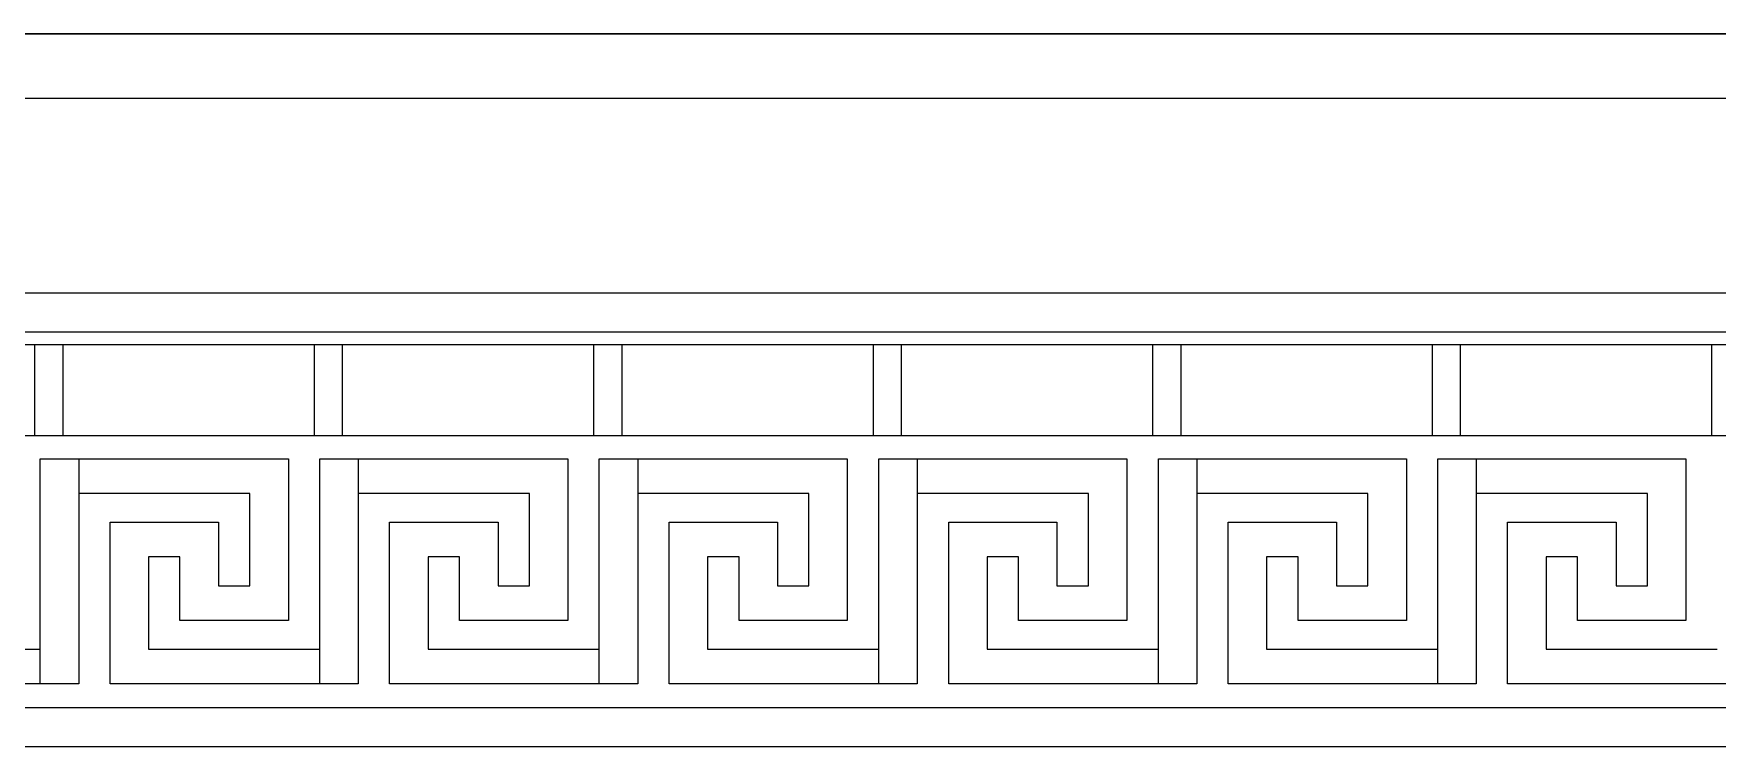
# Model space of a CAD drawing. Extents: x 1188826 to 1909461, y 608442 to 1651179.
# Drawn here: x 1668126 to 1669426, y 1033713 to 1034263 of the extents above; entities that cross this region are included whole.
import ezdxf

# ---------------------------------------------------------------- set-up
doc = ezdxf.new("R2010")
doc.units = 0
doc.header["$LTSCALE"] = 1000
doc.header["$MEASUREMENT"] = 0
doc.linetypes.add('ACAD_ISO10W100', pattern=[18.5, 12, -3, 0.5, -3])
doc.linetypes.add('DOTE', pattern=[2.42, 2, -0.2, 0.02, -0.2])
doc.layers.add('DOTE', color=19, linetype='DOTE', lineweight=9)
doc.layers.add('立面线', color=40, linetype='Continuous')

msp = doc.modelspace()

# ---------------------------------------------------------------- linework, layer by layer
at = {"layer": 'DOTE', "linetype": 'ACAD_ISO10W100', "ltscale": 100}
msp.add_line((1678232.8, 1034263.4), (1651532.8, 1034263.4), dxfattribs=at)
at = {"layer": '立面线'}
for p, q in [((1652331.5, 1034263.4), (1677432.8, 1034263.4)), ((1671834.4, 1034213.4), (1657933.5, 1034213.4)), ((1659033.7, 1034063.4), (1670733.7, 1034063.4)), ((1659063.7, 1034033.4), (1670703.7, 1034033.4)), ((1670703.7, 1034023.4), (1664888.6, 1034023.4)), ((1668126.2, 1034023.4), (1668126.2, 1033953.4)), ((1668148.2, 1033953.4), (1668148.2, 1034023.4)), ((1668342, 1034023.4), (1668342, 1033953.4)), ((1668364, 1033953.4), (1668364, 1034023.4)), ((1668557.9, 1034023.4), (1668557.9, 1033953.4)), ((1668579.9, 1033953.4), (1668579.9, 1034023.4)), ((1668773.7, 1034023.4), (1668773.7, 1033953.4)), ((1668795.7, 1033953.4), (1668795.7, 1034023.4)), ((1668989.5, 1034023.4), (1668989.5, 1033953.4)), ((1669011.5, 1033953.4), (1669011.5, 1034023.4)), ((1669205.4, 1034023.4), (1669205.4, 1033953.4)), ((1669227.4, 1033953.4), (1669227.4, 1034023.4)), ((1669421.2, 1034023.4), (1669421.2, 1033953.4)), ((1664888.6, 1033953.4), (1670681.6, 1033953.4)), ((1668130.6, 1033761.6), (1668130.6, 1033935.3)), ((1668130.6, 1033935.3), (1668322.2, 1033935.3)), ((1668160.3, 1033935.3), (1668160.3, 1033761.6)), ((1668322.2, 1033935.3), (1668322.2, 1033810.6)), ((1668346.4, 1033761.6), (1668346.4, 1033935.3)), ((1668346.4, 1033935.3), (1668538, 1033935.3)), ((1668376.1, 1033935.3), (1668376.1, 1033761.6)), ((1668538, 1033935.3), (1668538, 1033810.6)), ((1668562.3, 1033761.6), (1668562.3, 1033935.3)), ((1668562.3, 1033935.3), (1668753.8, 1033935.3)), ((1668592, 1033935.3), (1668592, 1033761.6)), ((1668753.8, 1033935.3), (1668753.8, 1033810.6)), ((1668778.1, 1033761.6), (1668778.1, 1033935.3)), ((1668778.1, 1033935.3), (1668969.7, 1033935.3)), ((1668807.8, 1033935.3), (1668807.8, 1033761.6)), ((1668969.7, 1033935.3), (1668969.7, 1033810.6)), ((1668994, 1033761.6), (1668994, 1033935.3)), ((1668994, 1033935.3), (1669185.5, 1033935.3)), ((1669023.6, 1033935.3), (1669023.6, 1033761.6)), ((1669185.5, 1033935.3), (1669185.5, 1033810.6)), ((1669209.8, 1033761.6), (1669209.8, 1033935.3)), ((1669209.8, 1033935.3), (1669401.4, 1033935.3)), ((1669239.5, 1033935.3), (1669239.5, 1033761.6)), ((1669401.4, 1033935.3), (1669401.4, 1033810.6)), ((1668292.5, 1033908.6), (1668160.3, 1033908.6)), ((1668292.5, 1033837.3), (1668292.5, 1033908.6)), ((1668508.3, 1033908.6), (1668376.1, 1033908.6)), ((1668508.3, 1033837.3), (1668508.3, 1033908.6)), ((1668724.2, 1033908.6), (1668592, 1033908.6)), ((1668724.2, 1033837.3), (1668724.2, 1033908.6)), ((1668940, 1033908.6), (1668807.8, 1033908.6)), ((1668940, 1033837.3), (1668940, 1033908.6)), ((1669155.8, 1033908.6), (1669023.6, 1033908.6)), ((1669155.8, 1033837.3), (1669155.8, 1033908.6)), ((1669371.7, 1033908.6), (1669239.5, 1033908.6)), ((1669371.7, 1033837.3), (1669371.7, 1033908.6)), ((1668184.6, 1033761.6), (1668184.6, 1033886.3)), ((1668184.6, 1033886.3), (1668268.2, 1033886.3)), ((1668268.2, 1033886.3), (1668268.2, 1033837.3)), ((1668400.4, 1033761.6), (1668400.4, 1033886.3)), ((1668400.4, 1033886.3), (1668484.1, 1033886.3)), ((1668484.1, 1033886.3), (1668484.1, 1033837.3)), ((1668616.2, 1033761.6), (1668616.2, 1033886.3)), ((1668616.2, 1033886.3), (1668699.9, 1033886.3)), ((1668699.9, 1033886.3), (1668699.9, 1033837.3)), ((1668832.1, 1033761.6), (1668832.1, 1033886.3)), ((1668832.1, 1033886.3), (1668915.7, 1033886.3)), ((1668915.7, 1033886.3), (1668915.7, 1033837.3)), ((1669047.9, 1033761.6), (1669047.9, 1033886.3)), ((1669047.9, 1033886.3), (1669131.6, 1033886.3)), ((1669131.6, 1033886.3), (1669131.6, 1033837.3)), ((1669263.7, 1033761.6), (1669263.7, 1033886.3)), ((1669263.7, 1033886.3), (1669347.4, 1033886.3)), ((1669347.4, 1033886.3), (1669347.4, 1033837.3)), ((1668238.5, 1033859.6), (1668214.3, 1033859.6)), ((1668214.3, 1033859.6), (1668214.3, 1033788.3)), ((1668238.5, 1033810.6), (1668238.5, 1033859.6)), ((1668454.4, 1033859.6), (1668430.1, 1033859.6)), ((1668430.1, 1033859.6), (1668430.1, 1033788.3)), ((1668454.4, 1033810.6), (1668454.4, 1033859.6)), ((1668670.2, 1033859.6), (1668645.9, 1033859.6)), ((1668645.9, 1033859.6), (1668645.9, 1033788.3)), ((1668670.2, 1033810.6), (1668670.2, 1033859.6)), ((1668886, 1033859.6), (1668861.8, 1033859.6)), ((1668861.8, 1033859.6), (1668861.8, 1033788.3)), ((1668886, 1033810.6), (1668886, 1033859.6)), ((1669101.9, 1033859.6), (1669077.6, 1033859.6)), ((1669077.6, 1033859.6), (1669077.6, 1033788.3)), ((1669101.9, 1033810.6), (1669101.9, 1033859.6)), ((1669317.7, 1033859.6), (1669293.4, 1033859.6)), ((1669293.4, 1033859.6), (1669293.4, 1033788.3)), ((1669317.7, 1033810.6), (1669317.7, 1033859.6)), ((1668268.2, 1033837.3), (1668292.5, 1033837.3)), ((1668484.1, 1033837.3), (1668508.3, 1033837.3)), ((1668699.9, 1033837.3), (1668724.2, 1033837.3)), ((1668915.7, 1033837.3), (1668940, 1033837.3)), ((1669131.6, 1033837.3), (1669155.8, 1033837.3)), ((1669347.4, 1033837.3), (1669371.7, 1033837.3)), ((1668322.2, 1033810.6), (1668238.5, 1033810.6)), ((1668538, 1033810.6), (1668454.4, 1033810.6)), ((1668753.8, 1033810.6), (1668670.2, 1033810.6)), ((1668969.7, 1033810.6), (1668886, 1033810.6)), ((1669185.5, 1033810.6), (1669101.9, 1033810.6)), ((1669401.4, 1033810.6), (1669317.7, 1033810.6)), ((1667998.4, 1033788.3), (1668130.6, 1033788.3)), ((1668214.3, 1033788.3), (1668346.4, 1033788.3)), ((1668430.1, 1033788.3), (1668562.3, 1033788.3)), ((1668645.9, 1033788.3), (1668778.1, 1033788.3)), ((1668861.8, 1033788.3), (1668994, 1033788.3)), ((1669077.6, 1033788.3), (1669209.8, 1033788.3)), ((1669293.4, 1033788.3), (1669425.6, 1033788.3)), ((1668160.3, 1033761.6), (1667968.7, 1033761.6)), ((1668376.1, 1033761.6), (1668184.6, 1033761.6)), ((1668592, 1033761.6), (1668400.4, 1033761.6)), ((1668807.8, 1033761.6), (1668616.2, 1033761.6)), ((1669023.6, 1033761.6), (1668832.1, 1033761.6)), ((1669239.5, 1033761.6), (1669047.9, 1033761.6)), ((1669455.3, 1033761.6), (1669263.7, 1033761.6)), ((1659320.3, 1033743.4), (1670447, 1033743.4)), ((1659383.7, 1033713.4), (1670383.7, 1033713.4))]:
    msp.add_line(p, q, dxfattribs=at)

doc.saveas('drawing.dxf')
